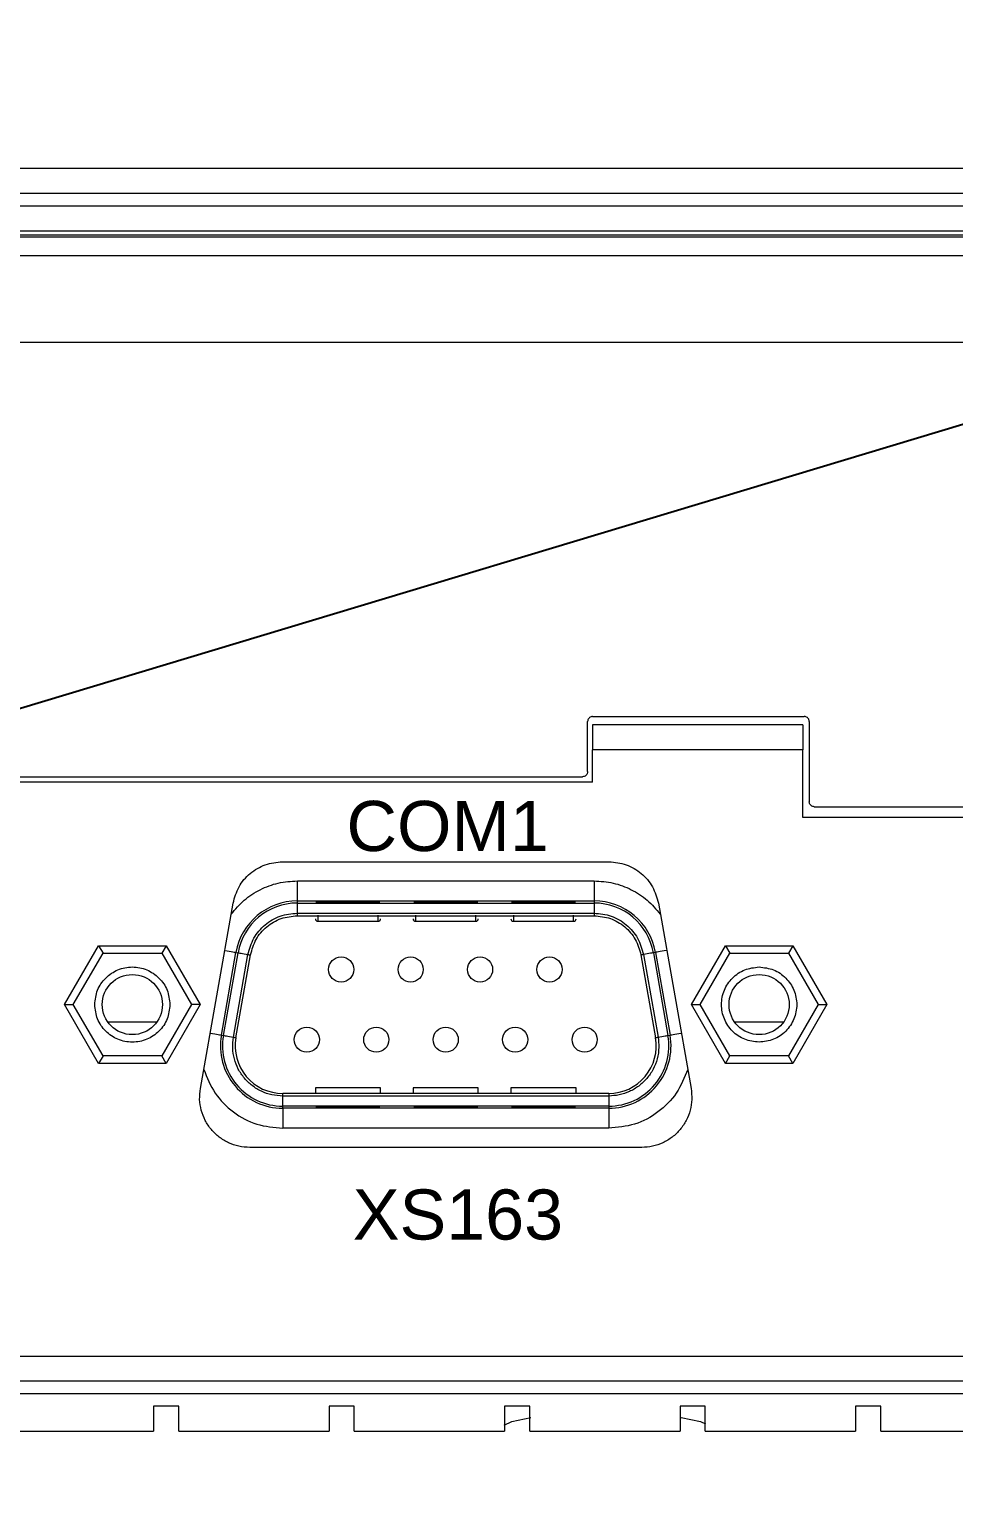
# Model space of a CAD drawing. Extents: x -2364 to 9601, y -871 to 1549.
# Drawn here: x 7420.2 to 7457.1, y -204.7 to -146.6 of the extents above; entities that cross this region are included whole.
import ezdxf

# ---------------------------------------------------------------- set-up
doc = ezdxf.new("R2010")
doc.units = 0
doc.layers.get('0').update_dxf_attribs({"linetype": 'CONTINUOUS'})
doc.layers.add('IPC', color=150, linetype='CONTINUOUS')

msp = doc.modelspace()

# ---------------------------------------------------------------- linework, layer by layer
msp.add_line((7138.73405, -258.47297), (7607.72225, -116.9692))
at = {"layer": 'IPC', "color": 7, "linetype": 'Continuous', "lineweight": 15}
for p, q in [((7486.49573, -152.1192), (7359.47089, -152.1192)), ((7486.49573, -153.1192), (7359.47089, -153.1192)), ((7359.47089, -153.6192), (7476.84076, -153.6192)), ((7476.84076, -154.6192), (7359.47089, -154.6192)), ((7477.14576, -154.7819), (7359.47089, -154.7819)), ((7477.14076, -154.86363), (7359.47089, -154.86363)), ((7477.14076, -155.61393), (7359.47089, -155.61393)), ((7477.14076, -159.07277), (7360.97089, -159.07277)), ((7442.45076, -176.19341), (7442.45076, -174.19494)), ((7442.65076, -173.99418), (7451.09076, -173.99418)), ((7451.29076, -174.19494), (7451.29076, -177.39341)), ((7451.04076, -174.3192), (7442.64076, -174.3192)), ((7442.64076, -176.6192), (7442.64076, -175.3192)), ((7451.04076, -175.3192), (7442.64076, -175.3192)), ((7451.04076, -178.0192), (7451.04076, -175.3192)), ((7391.43076, -176.39418), (7442.25076, -176.39418)), ((7442.64076, -176.6192), (7391.04076, -176.6192)), ((7451.49076, -177.59418), (7473.19076, -177.59418)), ((7473.74076, -178.0192), (7451.04076, -178.0192)), ((7430.27909, -179.7892), (7443.30243, -179.7892)), ((7430.87264, -181.35292), (7430.87264, -180.55304)), ((7430.87264, -180.55304), (7442.70888, -180.55304)), ((7442.70888, -180.55304), (7442.70888, -181.35292)), ((7427.00465, -188.8419), (7428.30947, -181.44191)), ((7430.87264, -181.43707), (7430.87264, -181.35292)), ((7430.87264, -181.35292), (7442.70888, -181.35292)), ((7430.87264, -181.83877), (7430.87264, -181.43707)), ((7430.87264, -181.43707), (7442.70888, -181.43707)), ((7430.87264, -181.94225), (7430.87264, -181.83878)), ((7430.87264, -181.83878), (7442.70888, -181.83878)), ((7431.64076, -181.37769), (7434.14076, -181.37769)), ((7431.64076, -181.41949), (7431.64076, -181.37769)), ((7434.14076, -181.41949), (7431.64076, -181.41949)), ((7434.14076, -181.37769), (7434.14076, -181.41949)), ((7435.54076, -181.37769), (7438.04076, -181.37769)), ((7435.54076, -181.41949), (7435.54076, -181.37769)), ((7438.04076, -181.41949), (7435.54076, -181.41949)), ((7438.04076, -181.37769), (7438.04076, -181.41949)), ((7439.44076, -181.37769), (7441.94076, -181.37769)), ((7439.44076, -181.41949), (7439.44076, -181.37769)), ((7441.94076, -181.41949), (7439.44076, -181.41949)), ((7441.94076, -181.37769), (7441.94076, -181.41949)), ((7442.70888, -181.35292), (7442.70888, -181.43707)), ((7442.70888, -181.43707), (7442.70888, -181.83877)), ((7442.70888, -181.83878), (7442.70888, -181.94225)), ((7445.27205, -181.44191), (7446.57687, -188.8419)), ((7430.87264, -181.94225), (7442.70888, -181.94225)), ((7431.69076, -181.92006), (7431.69076, -182.16356)), ((7431.69076, -182.16356), (7434.09076, -182.16356)), ((7431.69076, -182.16692), (7431.69076, -182.16356)), ((7431.69076, -182.16692), (7434.09076, -182.16692)), ((7434.09076, -182.16356), (7434.09076, -181.92006)), ((7434.09076, -182.16356), (7434.09076, -182.16692)), ((7435.59076, -181.92006), (7435.59076, -182.16356)), ((7435.59076, -182.16356), (7437.99076, -182.16356)), ((7435.59076, -182.16692), (7435.59076, -182.16356)), ((7435.59076, -182.16692), (7437.99076, -182.16692)), ((7437.99076, -182.16356), (7437.99076, -181.92006)), ((7437.99076, -182.16356), (7437.99076, -182.16692)), ((7439.49076, -181.92006), (7439.49076, -182.16356)), ((7439.49076, -182.16356), (7441.89076, -182.16356)), ((7439.49076, -182.16692), (7439.49076, -182.16356)), ((7439.49076, -182.16692), (7441.89076, -182.16692)), ((7441.89076, -182.16356), (7441.89076, -181.92006)), ((7441.89076, -182.16356), (7441.89076, -182.16692)), ((7421.59076, -185.4892), (7422.94753, -183.1392)), ((7421.93717, -185.4892), (7423.12074, -183.4392)), ((7422.94753, -183.1392), (7423.12074, -183.4392)), ((7422.94753, -183.1392), (7425.63399, -183.1392)), ((7423.12074, -183.4392), (7425.46079, -183.4392)), ((7425.63399, -183.1392), (7425.46079, -183.4392)), ((7425.46079, -183.4392), (7426.64435, -185.4892)), ((7425.63399, -183.1392), (7426.99076, -185.4892)), ((7427.84225, -186.70746), (7428.42413, -183.40746)), ((7427.92512, -186.72208), (7428.507, -183.42208)), ((7428.32073, -186.79183), (7428.9026, -183.49183)), ((7428.42261, -186.8098), (7429.00449, -183.5098)), ((7428.42413, -183.40746), (7428.507, -183.42208)), ((7444.57703, -183.5098), (7445.15891, -186.8098)), ((7444.67892, -183.49183), (7445.26079, -186.79183)), ((7445.15739, -183.40746), (7445.07452, -183.42208)), ((7445.07452, -183.42208), (7445.6564, -186.72208)), ((7445.15739, -183.40746), (7445.73927, -186.70746)), ((7446.59076, -185.4892), (7447.94753, -183.1392)), ((7446.93717, -185.4892), (7448.12074, -183.4392)), ((7447.94753, -183.1392), (7448.12074, -183.4392)), ((7447.94753, -183.1392), (7450.63399, -183.1392)), ((7448.12074, -183.4392), (7450.46078, -183.4392)), ((7450.63399, -183.1392), (7450.46078, -183.4392)), ((7450.46078, -183.4392), (7451.64435, -185.4892)), ((7450.63399, -183.1392), (7451.99076, -185.4892)), ((7422.94753, -187.8392), (7421.59076, -185.4892)), ((7421.59076, -185.4892), (7421.93717, -185.4892)), ((7423.12074, -187.5392), (7421.93717, -185.4892)), ((7426.64435, -185.4892), (7425.46079, -187.5392)), ((7426.99076, -185.4892), (7425.63399, -187.8392)), ((7426.99076, -185.4892), (7426.64435, -185.4892)), ((7447.94753, -187.8392), (7446.59076, -185.4892)), ((7446.59076, -185.4892), (7446.93717, -185.4892)), ((7448.12074, -187.5392), (7446.93717, -185.4892)), ((7451.64435, -185.4892), (7450.46078, -187.5392)), ((7451.99076, -185.4892), (7450.63399, -187.8392)), ((7451.64435, -185.4892), (7451.99076, -185.4892)), ((7423.30365, -186.17156), (7425.27787, -186.17156)), ((7448.30365, -186.17156), (7450.27787, -186.17156)), ((7427.84225, -186.70746), (7427.92512, -186.72208)), ((7445.6564, -186.72208), (7445.73927, -186.70746)), ((7423.12074, -187.5392), (7422.94753, -187.8392)), ((7425.46079, -187.5392), (7423.12074, -187.5392)), ((7425.63399, -187.8392), (7425.46079, -187.5392)), ((7447.94753, -187.8392), (7448.12074, -187.5392)), ((7450.46078, -187.5392), (7448.12074, -187.5392)), ((7450.63399, -187.8392), (7450.46078, -187.5392)), ((7425.63399, -187.8392), (7422.94753, -187.8392)), ((7450.63399, -187.8392), (7447.94753, -187.8392)), ((7430.29076, -189.13963), (7430.29076, -189.03617)), ((7443.29076, -189.03617), (7430.29076, -189.03617)), ((7430.29076, -189.54133), (7430.29076, -189.13963)), ((7443.29076, -189.13963), (7430.29076, -189.13963)), ((7434.19076, -188.81484), (7431.59076, -188.81484)), ((7431.59076, -188.81484), (7431.59076, -189.03617)), ((7434.19076, -189.03617), (7434.19076, -188.81484)), ((7438.09076, -188.81484), (7435.49076, -188.81484)), ((7435.49076, -188.81484), (7435.49076, -189.03617)), ((7438.09076, -189.03617), (7438.09076, -188.81484)), ((7441.99076, -188.81484), (7439.39076, -188.81484)), ((7439.39076, -188.81484), (7439.39076, -189.03617)), ((7441.99076, -189.03617), (7441.99076, -188.81484)), ((7443.29076, -189.03617), (7443.29076, -189.13963)), ((7443.29076, -189.13963), (7443.29076, -189.54133)), ((7443.29076, -189.54133), (7430.29076, -189.54133)), ((7430.29076, -189.62548), (7430.29076, -189.54133)), ((7443.29076, -189.62548), (7430.29076, -189.62548)), ((7430.29076, -189.62548), (7430.29076, -190.42536)), ((7431.64076, -189.55891), (7434.14076, -189.55891)), ((7431.64076, -189.60071), (7431.64076, -189.55891)), ((7434.14076, -189.60071), (7431.64076, -189.60071)), ((7434.14076, -189.55891), (7434.14076, -189.60071)), ((7435.54076, -189.55891), (7438.04076, -189.55891)), ((7435.54076, -189.60071), (7435.54076, -189.55891)), ((7438.04076, -189.60071), (7435.54076, -189.60071)), ((7438.04076, -189.55891), (7438.04076, -189.60071)), ((7439.44076, -189.55891), (7441.94076, -189.55891)), ((7439.44076, -189.60071), (7439.44076, -189.55891)), ((7441.94076, -189.60071), (7439.44076, -189.60071)), ((7441.94076, -189.55891), (7441.94076, -189.60071)), ((7443.29076, -189.54133), (7443.29076, -189.62548)), ((7443.29076, -189.62548), (7443.29076, -190.42536)), ((7443.29076, -190.42536), (7430.29076, -190.42536)), ((7444.60725, -191.1892), (7428.97427, -191.1892)), ((7234.18157, -199.5192), (7481.14076, -199.5192)), ((7482.14076, -200.5192), (7234.19789, -200.5192)), ((7482.14076, -201.0192), (7234.19907, -201.0192)), ((7426.14076, -201.5192), (7425.14076, -201.5192)), ((7425.14076, -201.5192), (7425.14076, -202.5192)), ((7426.14076, -202.5192), (7426.14076, -201.5192)), ((7433.14076, -201.5192), (7432.14076, -201.5192)), ((7432.14076, -201.5192), (7432.14076, -202.5192)), ((7433.14076, -202.5192), (7433.14076, -201.5192)), ((7440.14076, -201.5192), (7439.14076, -201.5192)), ((7439.14076, -201.5192), (7439.14076, -202.5192)), ((7440.14076, -202.5192), (7440.14076, -201.5192)), ((7447.14076, -201.5192), (7446.14076, -201.5192)), ((7446.14076, -201.5192), (7446.14076, -202.5192)), ((7447.14076, -202.5192), (7447.14076, -201.5192)), ((7454.14076, -201.5192), (7453.14076, -201.5192)), ((7453.14076, -201.5192), (7453.14076, -202.5192)), ((7454.14076, -202.5192), (7454.14076, -201.5192)), ((7413.84076, -202.5192), (7425.14076, -202.5192)), ((7426.14076, -202.5192), (7432.14076, -202.5192)), ((7433.14076, -202.5192), (7439.14076, -202.5192)), ((7440.14076, -202.5192), (7446.14076, -202.5192)), ((7447.14076, -202.5192), (7453.14076, -202.5192)), ((7454.14076, -202.5192), (7460.14076, -202.5192))]:
    msp.add_line(p, q, dxfattribs=at)
at = {"layer": 'IPC', "color": 7, "linetype": 'Continuous', "lineweight": 15, "flags": 128}
for points in [[(7427.9768, -183.32859), (7428.07151, -183.34529), (7428.15792, -183.36052), (7428.23436, -183.374), (7428.29938, -183.38546), (7428.35174, -183.3947), (7428.39043, -183.40152), (7428.41471, -183.4058), (7428.42413, -183.40746)], [(7428.507, -183.42208), (7428.51578, -183.42362), (7428.5391, -183.42773), (7428.5761, -183.43426), (7428.62538, -183.44295), (7428.68507, -183.45347), (7428.75291, -183.46543), (7428.82635, -183.47838), (7428.9026, -183.49183)], [(7428.9026, -183.49183), (7428.9225, -183.49534), (7428.94173, -183.49873), (7428.95949, -183.50186), (7428.97505, -183.50461), (7428.98779, -183.50685), (7428.99717, -183.50851), (7429.00281, -183.5095), (7429.00449, -183.5098)], [(7444.67892, -183.49183), (7444.65902, -183.49534), (7444.63979, -183.49873), (7444.62203, -183.50186), (7444.60647, -183.50461), (7444.59373, -183.50685), (7444.58435, -183.50851), (7444.57871, -183.5095), (7444.57703, -183.5098)], [(7445.07452, -183.42208), (7445.06574, -183.42362), (7445.04242, -183.42773), (7445.00542, -183.43426), (7444.95614, -183.44295), (7444.89645, -183.45347), (7444.82861, -183.46543), (7444.75517, -183.47838), (7444.67892, -183.49183)], [(7445.60472, -183.32859), (7445.51001, -183.34529), (7445.4236, -183.36052), (7445.34716, -183.374), (7445.28214, -183.38546), (7445.22978, -183.3947), (7445.19109, -183.40152), (7445.16681, -183.4058), (7445.15739, -183.40746)], [(7427.39492, -186.62859), (7427.48964, -186.64529), (7427.57604, -186.66052), (7427.65248, -186.674), (7427.7175, -186.68546), (7427.76985, -186.6947), (7427.80855, -186.70152), (7427.83283, -186.7058), (7427.84225, -186.70746)], [(7427.92512, -186.72208), (7427.9339, -186.72362), (7427.95723, -186.72773), (7427.99423, -186.73426), (7428.0435, -186.74295), (7428.10319, -186.75347), (7428.17103, -186.76543), (7428.24447, -186.77838), (7428.32072, -186.79183)], [(7428.32072, -186.79183), (7428.34062, -186.79534), (7428.35985, -186.79873), (7428.37761, -186.80186), (7428.39318, -186.80461), (7428.40591, -186.80685), (7428.41529, -186.80851), (7428.42094, -186.8095), (7428.42261, -186.8098)], [(7445.15891, -186.8098), (7445.16058, -186.8095), (7445.16623, -186.80851), (7445.17561, -186.80685), (7445.18834, -186.80461), (7445.20391, -186.80186), (7445.22167, -186.79873), (7445.24089, -186.79534), (7445.26079, -186.79183)], [(7445.2608, -186.79183), (7445.33705, -186.77838), (7445.41048, -186.76543), (7445.47833, -186.75347), (7445.53801, -186.74295), (7445.58729, -186.73426), (7445.62429, -186.72773), (7445.64762, -186.72362), (7445.6564, -186.72208)], [(7445.73927, -186.70746), (7445.74869, -186.7058), (7445.77298, -186.70152), (7445.81167, -186.6947), (7445.86402, -186.68546), (7445.92904, -186.674), (7446.00548, -186.66052), (7446.09188, -186.64529), (7446.1866, -186.62859)], [(7439.12506, -202.27421), (7439.4213, -202.12144), (7440.18667, -201.9692)], [(7446.18667, -201.9692), (7446.95204, -202.12144), (7447.15757, -202.22067)]]:
    msp.add_lwpolyline(points, dxfattribs=at)
at = {"layer": 'IPC', "color": 7, "linetype": 'Continuous', "lineweight": 15}
for centre, radius in [((7432.62076, -184.0892), 0.5), ((7435.39076, -184.0892), 0.5), ((7438.16076, -184.0892), 0.5), ((7440.93076, -184.0892), 0.5), ((7424.29076, -185.4892), 1.2), ((7449.29076, -185.4892), 1.2), ((7431.25076, -186.8892), 0.5), ((7434.02076, -186.8892), 0.5), ((7436.79076, -186.8892), 0.5), ((7439.56076, -186.8892), 0.5), ((7442.33076, -186.8892), 0.5)]:
    msp.add_circle(centre, radius, dxfattribs=at)
for centre, radius, start, end in [((7430.87264, -183.8392), 2.48628, 90, 170), ((7430.87264, -183.8392), 2.40213, 90, 170), ((7442.70888, -183.8392), 2.48628, 10, 90), ((7442.70888, -183.8392), 2.40213, 10, 90), ((7431.69034, -182.06397), 0.09958, 180.2434048, 270.2410054), ((7431.69076, -182.06692), 0.1, 180, 270), ((7434.09119, -182.06399), 0.09957, 269.7571751, 359.7626835), ((7434.09076, -182.06692), 0.1, 270, 0), ((7435.59034, -182.06397), 0.09959, 180.2458399, 270.2385703), ((7435.59076, -182.06692), 0.1, 180, 270), ((7437.99118, -182.06397), 0.09959, 269.7614297, 359.7541601), ((7437.99076, -182.06692), 0.1, 270, 0), ((7439.49034, -182.06399), 0.09957, 180.2373165, 270.2428249), ((7439.49076, -182.06692), 0.1, 180, 270), ((7441.89118, -182.06397), 0.09958, 269.7589946, 359.7565952), ((7441.89076, -182.06692), 0.1, 270, 0), ((7430.29076, -187.1392), 2.48628, 170, 270), ((7430.29076, -187.1392), 2.40213, 170, 270), ((7430.29076, -187.1392), 1.89697, 170, 270), ((7443.29076, -187.1392), 2.48628, 270, 10), ((7443.29076, -187.1392), 2.40213, 270, 10), ((7443.29076, -187.1392), 1.89697, 270, 10)]:
    msp.add_arc(centre, radius, start, end, dxfattribs=at)
for points, knots in [([(7442.65076, -173.99418), (7442.62989, -173.9961), (7442.58464, -174.00027), (7442.5319, -174.03024), (7442.49461, -174.06713), (7442.47089, -174.10369), (7442.4541, -174.1471), (7442.4519, -174.1787), (7442.45076, -174.19494)], [0, 0, 0, 0, 0.19881626, 0.43121513, 0.56064501, 0.69858351, 0.84504163, 1, 1, 1, 1]), ([(7451.29076, -174.19494), (7451.28963, -174.1787), (7451.28741, -174.1471), (7451.27063, -174.10368), (7451.24691, -174.06713), (7451.20962, -174.03025), (7451.15688, -174.00027), (7451.11163, -173.9961), (7451.09076, -173.99418)], [0, 0, 0, 0, 0.15495907, 0.30140684, 0.43934342, 0.56878832, 0.80116307, 1, 1, 1, 1]), ([(7442.64076, -174.3192), (7442.64076, -174.33423), (7442.64076, -174.36429), (7442.64076, -174.59554), (7442.64076, -174.92609), (7442.64076, -175.18816), (7442.64076, -175.3192)], [0, 0, 0, 0, 0.25000024, 0.49999811, 0.7499993, 1, 1, 1, 1]), ([(7451.04076, -174.3192), (7451.04076, -174.33423), (7451.04076, -174.36429), (7451.04076, -174.59554), (7451.04076, -174.92609), (7451.04076, -175.18816), (7451.04076, -175.3192)], [0, 0, 0, 0, 0.25000024, 0.49999811, 0.7499993, 1, 1, 1, 1]), ([(7442.45076, -176.19341), (7442.44963, -176.20966), (7442.44742, -176.24126), (7442.43063, -176.28467), (7442.40691, -176.32122), (7442.36962, -176.35811), (7442.31688, -176.38809), (7442.27162, -176.39226), (7442.25076, -176.39418)], [0, 0, 0, 0, 0.15495475, 0.30140944, 0.43934464, 0.56877151, 0.80116503, 1, 1, 1, 1]), ([(7451.49076, -177.59418), (7451.46989, -177.59226), (7451.42464, -177.58809), (7451.3719, -177.55812), (7451.33461, -177.52122), (7451.31088, -177.48468), (7451.29411, -177.44126), (7451.2919, -177.40966), (7451.29076, -177.39341)], [0, 0, 0, 0, 0.19883584, 0.43120951, 0.56063694, 0.69858574, 0.84503278, 1, 1, 1, 1]), ([(7428.30947, -181.44191), (7428.37321, -181.21662), (7428.50068, -180.76605), (7428.97003, -180.22912), (7429.58029, -179.86014), (7430.04616, -179.81285), (7430.27909, -179.7892)], [0, 0, 0, 0, 0.250000463, 0.500000713, 0.749998415, 1, 1, 1, 1]), ([(7443.30243, -179.7892), (7443.53536, -179.81285), (7444.00123, -179.86014), (7444.6115, -180.22912), (7445.08084, -180.76605), (7445.20831, -181.21662), (7445.27205, -181.44191)], [0, 0, 0, 0, 0.250001585, 0.499999287, 0.749999537, 1, 1, 1, 1]), ([(7428.23154, -181.88383), (7428.39756, -181.6885), (7428.72959, -181.29784), (7429.38216, -180.88119), (7430.10532, -180.60462), (7430.61687, -180.57024), (7430.87264, -180.55304)], [0, 0, 0, 0, 0.25000058, 0.49999926, 0.74999983, 1, 1, 1, 1]), ([(7442.70888, -180.55304), (7442.96465, -180.57024), (7443.4762, -180.60462), (7444.19936, -180.88119), (7444.85194, -181.29784), (7445.18396, -181.6885), (7445.34998, -181.88383)], [0, 0, 0, 0, 0.25000017, 0.50000074, 0.74999942, 1, 1, 1, 1]), ([(7428.9026, -183.49183), (7428.96684, -183.26673), (7429.09528, -182.81665), (7429.56464, -182.28035), (7430.17428, -181.91127), (7430.63982, -181.86294), (7430.87264, -181.83878)], [0, 0, 0, 0, 0.25006511, 0.50000762, 0.74994651, 1, 1, 1, 1]), ([(7442.70888, -181.83878), (7442.94171, -181.86294), (7443.40726, -181.91127), (7444.01691, -182.28038), (7444.48626, -182.81667), (7444.61469, -183.26674), (7444.67892, -183.49183)], [0, 0, 0, 0, 0.25006448, 0.50000578, 0.74994457, 1, 1, 1, 1]), ([(7429.00449, -183.5098), (7429.06494, -183.29612), (7429.18585, -182.86875), (7429.63103, -182.3595), (7430.20985, -182.00953), (7430.65171, -181.96467), (7430.87264, -181.94225)], [0, 0, 0, 0, 0.25000017, 0.50000168, 0.75000089, 1, 1, 1, 1]), ([(7442.70888, -181.94225), (7442.92981, -181.96467), (7443.37167, -182.00953), (7443.9505, -182.3595), (7444.39567, -182.86875), (7444.51658, -183.29612), (7444.57703, -183.5098)], [0, 0, 0, 0, 0.24999911, 0.49999832, 0.74999983, 1, 1, 1, 1]), ([(7422.79076, -185.4892), (7422.8133, -185.29288), (7422.8584, -184.90023), (7423.20528, -184.40093), (7423.7011, -184.06731), (7424.29076, -183.95015), (7424.88043, -184.06731), (7425.37624, -184.40093), (7425.72312, -184.90023), (7425.76821, -185.29288), (7425.79076, -185.4892)], [0, 0, 0, 0, 0.12500023, 0.25000098, 0.37500083, 0.50000044, 0.62500005, 0.74999991, 0.87499977, 1, 1, 1, 1]), ([(7449.29076, -186.9892), (7449.09444, -186.96665), (7448.70179, -186.92156), (7448.20249, -186.57468), (7447.86887, -186.07887), (7447.75171, -185.4892), (7447.86887, -184.89954), (7448.20249, -184.40372), (7448.70179, -184.05685), (7449.09444, -184.01175), (7449.29076, -183.9892)], [0, 0, 0, 0, 0.12499963, 0.2500001, 0.37500013, 0.49999975, 0.62500016, 0.75000019, 0.87500022, 1, 1, 1, 1]), ([(7449.29076, -183.9892), (7449.48708, -184.01175), (7449.87973, -184.05685), (7450.37903, -184.40372), (7450.71266, -184.89953), (7450.82981, -185.4892), (7450.71266, -186.07887), (7450.37903, -186.57468), (7449.87973, -186.92156), (7449.48708, -186.96665), (7449.29076, -186.9892)], [0, 0, 0, 0, 0.12499956, 0.249999369, 0.375000061, 0.500000247, 0.624999652, 0.750000344, 0.875000595, 1, 1, 1, 1]), ([(7425.79076, -185.4892), (7425.76821, -185.68552), (7425.72312, -186.07817), (7425.37624, -186.57747), (7424.88043, -186.9111), (7424.29076, -187.02825), (7423.7011, -186.9111), (7423.20528, -186.57747), (7422.8584, -186.07817), (7422.81331, -185.68552), (7422.79076, -185.4892)], [0, 0, 0, 0, 0.12499958, 0.24999956, 0.37499998, 0.49999956, 0.62499914, 0.74999956, 0.87500042, 1, 1, 1, 1]), ([(7430.29076, -189.13963), (7430.14534, -189.13013), (7429.85455, -189.11113), (7429.43928, -188.96412), (7429.06442, -188.73768), (7428.74778, -188.43391), (7428.50362, -188.06932), (7428.3457, -187.66084), (7428.27304, -187.22636), (7428.30483, -186.93669), (7428.32073, -186.79183)], [0, 0, 0, 0, 0.125053618, 0.250062655, 0.375040087, 0.500001445, 0.624962697, 0.749939474, 0.874947043, 1, 1, 1, 1]), ([(7445.26079, -186.79183), (7445.2761, -186.92607), (7445.30877, -187.21258), (7445.24008, -187.65093), (7445.07599, -188.07545), (7444.8232, -188.44739), (7444.49996, -188.75091), (7444.12397, -188.97225), (7443.715, -189.11276), (7443.43151, -189.13071), (7443.29076, -189.13963)], [0, 0, 0, 0, 0.11601015, 0.24760468, 0.37740303, 0.50542274, 0.63167746, 0.75618144, 0.87895272, 1, 1, 1, 1]), ([(7427.14017, -188.07334), (7427.27144, -188.40107), (7427.53399, -189.05653), (7428.29483, -189.8128), (7429.23618, -190.32727), (7429.93923, -190.39266), (7430.29076, -190.42536)], [0, 0, 0, 0, 0.25000092, 0.5000008, 0.7500008, 1, 1, 1, 1]), ([(7446.44135, -188.07334), (7446.31008, -188.40107), (7446.04753, -189.05653), (7445.28669, -189.8128), (7444.34534, -190.32727), (7443.64229, -190.39266), (7443.29076, -190.42536)], [0, 0, 0, 0, 0.25000092, 0.5000008, 0.7500008, 1, 1, 1, 1]), ([(7428.97427, -191.1892), (7428.82883, -191.18001), (7428.53794, -191.16161), (7428.12231, -191.01511), (7427.74702, -190.78885), (7427.43006, -190.48495), (7427.18581, -190.12002), (7427.02816, -189.71115), (7426.95606, -189.27639), (7426.98845, -188.98673), (7427.00465, -188.8419)], [0, 0, 0, 0, 0.124999727, 0.250000408, 0.375001348, 0.500000427, 0.625001069, 0.750000503, 0.874999835, 1, 1, 1, 1]), ([(7446.57687, -188.8419), (7446.59307, -188.98673), (7446.62546, -189.27639), (7446.55336, -189.71115), (7446.39571, -190.12002), (7446.15146, -190.48495), (7445.8345, -190.78885), (7445.45921, -191.01511), (7445.04358, -191.16161), (7444.75269, -191.18001), (7444.60725, -191.1892)], [0, 0, 0, 0, 0.12500017, 0.2499995, 0.37499893, 0.49999957, 0.62499865, 0.74999959, 0.87500027, 1, 1, 1, 1])]:
    msp.add_open_spline(points, degree=3, knots=knots, dxfattribs=at)

# ---------------------------------------------------------------- texts
at = {"insert": (7437.27807, -194.89553), "char_height": 2, "width": 20, "attachment_point": 8}
msp.add_mtext('{\\fArial|b0|i0|c0|p34;XS163}', dxfattribs=at)
at = {"layer": 'IPC', "color": 7, "insert": (7436.86675, -179.38914), "char_height": 2, "width": 20, "attachment_point": 8}
msp.add_mtext('\\fArial|b0|i0|c0|p34;COM1', dxfattribs=at)

doc.saveas('drawing.dxf')
